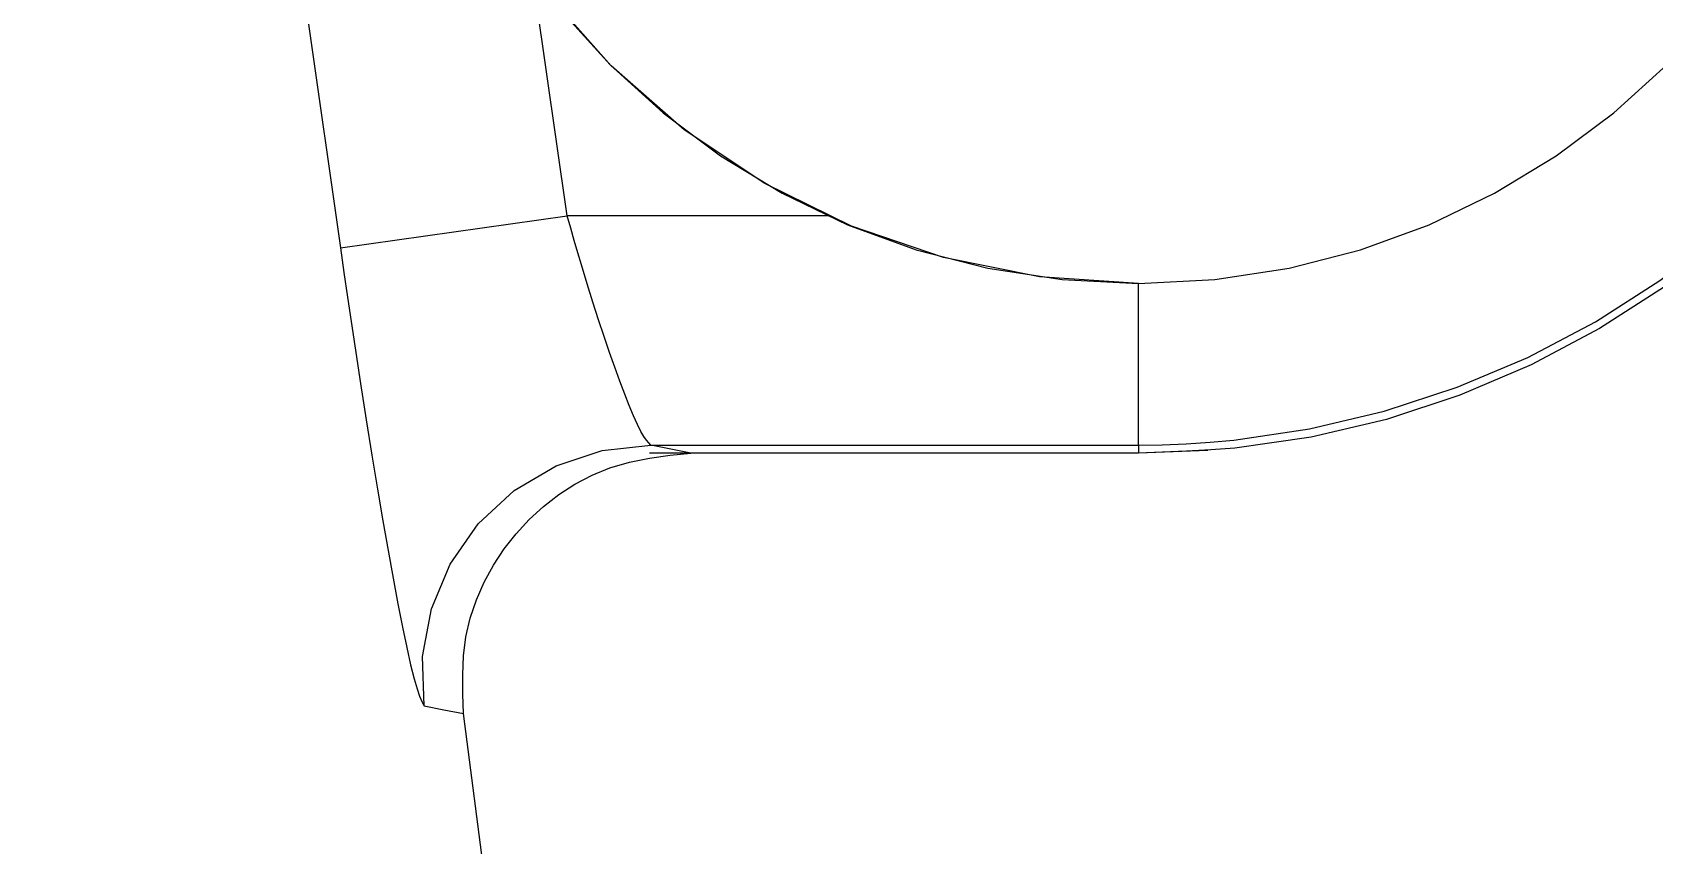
# Model space of a CAD drawing. Header units: millimetres. Extents: x 6886222 to 6919728, y 230959 to 276095.
# Drawn here: x 6905736.31 to 6905743.38, y 246075.86 to 246079.41 of the extents above; entities that cross this region are included whole.
import ezdxf
from ezdxf.xclip import XClip

# ---------------------------------------------------------------- set-up
doc = ezdxf.new("R2010")
doc.units = ezdxf.units.MM
doc.header["$LTSCALE"] = 100
doc.header["$XCLIPFRAME"] = 2
for name, color, linetype in [('BP', 7, 'Continuous'), ('U-84C-EX$0$FUR_욕실', 6, 'Continuous'), ('U-84C-EX$0$HAT', 8, 'Continuous'), ('Udw-301-L-TF$0$FUR_욕실', 6, 'Continuous'), ('Udw-301-L-TF$0$HAT', 8, 'Continuous'), ('Udw-301-L-TF$0$S-ELE', 4, 'Continuous')]:
    doc.layers.add(name, color=color, linetype=linetype)
pattern_1 = [(180, (1240, -8.002534741535783e-07), (-3.673940397442059e-14, -300), []), (270, (1240, -8.002534741535783e-07), (300, -5.510910596163089e-14), [])]

# ---------------------------------------------------------------- blocks, each defined once
blk = doc.blocks.new('Udw-301-L-TF$0$대변기')
blk.add_wipeout([(22.248608298916775, 172.54229225468282), (8.912240129661578, 147.74673581274521), (6.746381299798691, 136.34097785746314), (-8.955497072612427e-10, 1.8151808944821823e-08), (6.746382664171167, -136.3410556523654), (8.912241608199565, -147.7468135862157), (22.07549302254949, -172.28966274865297), (48.747550660268864, -190.92756923738682), (71.39276322773912, -195.00000842819884), (166.77579672746026, -195.00000795089045), (163.87437435093116, -199.59452123619815), (211.5587765112842, -201.08973657911383), (211.59313804550422, -201.59785586090618), (211.81060945487718, -202.63546709934212), (212.5078401897453, -203.59245027277075), (213.12226798591132, -203.98026161298094), (214.15380077133744, -204.1978558481386), (220.75350033782112, -204.19785581509552), (220.75350035014083, -206.35594522496513), (211.67910968791838, -206.3568792770726), (211.15613348268317, -206.39600097215737), (210.27034605067598, -206.67761218987903), (209.31045820655902, -207.42786300958107), (208.74576614588332, -208.40553728260954), (208.58557798573491, -209.0916460347495), (208.56074482875553, -209.45622105141592), (208.5658533075954, -265.02340329155413), (208.68307722652685, -265.02340329098297), (208.7812761336113, -265.75037914044697), (209.14569600205314, -266.6349992877383), (209.4393782819403, -267.03693782325877), (210.11484331313656, -267.62762274793863), (210.65720867247566, -267.91786482497037), (211.05456655855815, -268.02783602803447), (211.7542655276933, -268.12315947946877), (489.2877981967165, -268.123158092146), (490.3929016518151, -267.8618048901769), (490.86707477932805, -267.7119163465693), (491.45197025778884, -267.22265710638476), (492.00684567737414, -266.49543788948904), (492.2432263424108, -265.953260305668), (492.3375440533646, -265.58541350160203), (492.3925328413372, -264.9999778188767), (492.39251053762064, -209.47191992339413), (492.2743779328679, -208.61530925013972), (492.0527322005424, -208.03841531318994), (491.6452017566535, -207.41831274961794), (491.1753919319727, -206.97008934938174), (490.6571038551316, -206.6513735333208), (490.04775114333995, -206.44000339329148), (489.564363996324, -206.37647943353875), (489.28754875065107, -206.3559519392104), (294.6511313544637, -206.3559470726484), (294.6511313436125, -204.19785544542015), (299.3707712639998, -204.19785542175964), (299.9274144780235, -204.1415802114724), (300.81514351517774, -203.77207777511762), (301.1333402299189, -203.52623735578823), (301.5702185394424, -203.01348622016246), (301.80191783703924, -202.56725483027355), (301.9757068098556, -201.8642991092686), (301.9767461048772, -201.81423556641903), (356.76343714603064, -202.11461188703402), (409.6459330275077, -200.7317937357151), (451.0712075735588, -197.49087760745817), (521.7596907076584, -184.1269387870276), (558.8320421586301, -171.7704380243341), (607.5072059196381, -146.9271004879006), (640.3182392938724, -121.7236501044431), (666.3963113392575, -92.63537982517482), (682.861678851927, -64.8120860007532), (689.3650846206021, -48.844695699472595), (694.4618857304264, -30.578779049873788), (696.6826731048269, -17.299667591780462), (697.4621076330303, -8.646287178641273), (697.7008332995064, 0.017384032597874466), (696.0161711601265, 21.30950019290617), (691.2688451523378, 41.796509580543216), (683.3366473129057, 62.60208044512467), (669.0455356567358, 87.70644455344245), (652.7802364292402, 108.07148288175188), (630.6424582973253, 128.95876104430863), (599.0811908480251, 150.92869321198407), (558.1950606762435, 170.85274610758484), (516.937235549004, 184.2249471713934), (478.5997609603298, 192.50147163765666), (440.5805313404065, 197.3643056544521), (409.56480511056884, 199.55616448708247), (375.3283216283821, 200.68792907165675), (311.0923951757358, 200.70114825228893), (281.7216569744051, 200.8711733283542), (251.3461154796021, 200.75952777479222), (223.32944943835992, 200.37661834822427), (188.29429864440127, 199.9507822823582), (182.40479042165887, 198.15537901209063), (177.51850239349275, 194.76567814429143), (79.79591759140378, 194.999931322335), (40.70354579549267, 194.56680722579563), (37.246676655990356, 193.2270822084663), (37.24667669558663, 185.30834623197086)]).dxf.layer = 'Udw-301-L-TF$0$FUR_욕실'
at = {"layer": 'Udw-301-L-TF$0$FUR_욕실'}
for p, q in [((163.9036540336565, 139.2452866276271, 1.8768338292e-06), (164.0619238894033, 140.3432705146788, 1.8768338292e-06)), ((162.7666392498541, 139.2452866219373, 1.8768338292e-06), (163.9036540336565, 139.2452866276271, 1.8768338292e-06)), ((164.8928750409577, 139.105715276095, 1.8768338292e-06), (163.9036540336565, 139.2452866276271, 1.8768338292e-06)), ((161.4116293485895, 138.2453246920941, 1.8768338292e-06), (161.4116293450606, 138.9503410656089, 1.8768338292e-06)), ((161.1094215630765, 138.2217735951563, 1.8768338292e-06), (161.4116293487641, 138.2103410656091, 1.8768338292e-06)), ((163.5380445669543, 138.2453247027333, 1.8768338292e-06), (161.4116293485895, 138.2453246920941, 1.8768338292e-06)), ((161.4116293485895, 138.2453246920941, 1.8768338292e-06), (161.4116293487641, 138.2103538919255, 1.8768338292e-06)), ((161.4116293487641, 138.2103538919255, 1.8768338292e-06), (163.3646444628066, 138.2103539019226, 1.8768338292e-06)), ((161.4116293487641, 138.2103410656091, 1.8768338292e-06), (163.5444869313178, 138.2103410762811, 1.8768338292e-06)), ((163.3646444628066, 138.2103539019226, 1.8768338292e-06), (163.5380445669543, 138.2453247027333, 1.8768338292e-06))]:
    blk.add_line(p, q, dxfattribs=at)
at = {"layer": 'Udw-301-L-TF$0$FUR_욕실', "elevation": 1.8768338292e-06, "flags": 128}
blk.add_lwpolyline([(164.527660434851, 137.1077835115902), (164.4412051438594, 137.09037559649), (164.3556917263886, 137.0731571547585)], dxfattribs=at)
at = {"layer": 'Udw-301-L-TF$0$FUR_욕실'}
blk.add_circle((161.4116292245744, 142.2103410656091, 1.8768338292e-06), 3.259999999999878, dxfattribs=at)
for centre, radius, start, end in [((161.4116292328981, 142.2103410656091, 1.8768338292e-06), 3.25999999999999, 270.0000002866061, 90.00000028660615), ((163.5370849366154, 137.2452559245303, 1.8768338292e-06), 1.000069238615365, 352.0989385957626, 89.9450210300055)]:
    blk.add_arc(centre, radius, start, end, dxfattribs=at)
for points, knots in [([(161.3840819642028, -0.5896589345284156, 1.8768338292e-06), (161.4836703848523, 10.61836187567678, 1.8768338292e-06), (161.6827323977341, 33.02148031460092, 1.8768338292e-06), (163.2841282194204, 66.55210363393962, 1.8768338292e-06), (165.8607673313854, 99.91845484040277, 1.8768338292e-06), (169.4057475470363, 133.0639848389292, 1.8768338292e-06), (172.6358561782508, 154.9761389095165, 1.8768338292e-06), (174.2474244886544, 165.9085678599131, 1.8768338292e-06)], [0, 0, 0, 0, 0.2008995871446175, 0.4015675310875474, 0.6017769894246999, 0.8013182658581898, 1, 1, 1, 1]), ([(161.4116293087391, 146.2103282395183, 1.8768338292e-06), (160.9618434957192, 146.1661081083803, 1.8768338292e-06), (160.0622672976424, 146.0776673966084, 1.8768338292e-06), (158.8651939371666, 145.3882340772616, 1.8768338292e-06), (157.9549400338437, 144.3727352003261, 1.8768338292e-06), (157.4345825989549, 143.1052754275006, 1.8768338292e-06), (157.3626646623306, 141.7388794480139, 1.8768338292e-06), (157.7466447588995, 140.424995602114, 1.8768338292e-06), (158.5448678721878, 139.3114992255505, 1.8768338292e-06), (159.6650330587217, 138.529428792579, 1.8768338292e-06), (160.683149262466, 138.2336734551645, 1.8768338292e-06), (161.2712922404062, 138.2148462591631, 1.8768338292e-06), (161.4116293487641, 138.2103538919255, 1.8768338292e-06)], [0, 0, 0, 0, 0.1073714370536356, 0.2147439655298331, 0.3220704430517395, 0.4295336980960848, 0.536750115482043, 0.6441934942424906, 0.7516865979578748, 0.8589366889279778, 0.9663408084194388, 1, 1, 1, 1]), ([(161.4116293485895, 138.2453246920941, 1.8768338292e-06), (161.41160934859, 138.2453246921923, 1.8768338292e-06), (161.2726387151743, 138.2453253683198, 1.8768338292e-06), (160.6895946586592, 138.2752871611501, 1.8768338292e-06), (159.6805046564514, 138.5589258944019, 1.8768338292e-06), (158.5698705701034, 139.3375713003934, 1.8768338292e-06), (157.7785698857479, 140.4405442190618, 1.8768338292e-06), (157.3981167603342, 141.7431750204105, 1.8768338292e-06), (157.4693580884268, 143.0974805626956, 1.8768338292e-06), (157.9850954555004, 144.3537804388379, 1.8768338292e-06), (158.8875551079291, 145.3605022517786, 1.8768338292e-06), (160.0740400148679, 146.0438596973963, 1.8768338292e-06), (160.9657947890773, 146.1315276681999, 1.8768338292e-06), (161.4116293067309, 146.1753574391241, 1.8768338292e-06)], [0, 0, 0, 0, 4.839012669e-06, 0.0336240326829464, 0.1410778335324643, 0.2482759433466368, 0.3558492751764855, 0.4632787045761918, 0.5704190441967903, 0.6779633436682329, 0.7852452894674598, 0.8926329686680615, 1, 1, 1, 1]), ([(165.7468227047793, 145.0299057682405, 1.8768338292e-06), (165.6500638766556, 144.3702972524006, 1.8768338292e-06), (165.3604925920154, 142.3962790775458, 1.8768338292e-06), (165.0797853387958, 140.4209786976262, 1.8768338292e-06), (164.8928750409577, 139.105715276095, 1.8768338292e-06)], [0, 0, 0, 0, 0.3341451078016448, 0.9999999999999998, 0.9999999999999998, 0.9999999999999998, 0.9999999999999998]), ([(163.5380445669543, 138.2453247027333, 1.8768338292e-06), (163.5508284845346, 138.2574292173413, 1.8768338292e-06), (163.5765195317035, 138.2817549104384, 1.8768338292e-06), (163.6505699524823, 138.4560234377404, 1.8768338292e-06), (163.7411528451266, 138.7098474130325, 1.8768338292e-06), (163.8298563474891, 138.9887690417945, 1.8768338292e-06), (163.8829744730683, 139.173405363681, 1.8768338292e-06), (163.9036540336565, 139.2452866276271, 1.8768338292e-06)], [0, 0, 0, 0, 0.2108710013570652, 0.4237743873026269, 0.6402348323958112, 0.8599388532740372, 1, 1, 1, 1]), ([(164.8928750409577, 139.105715276095, 1.8768338292e-06), (164.8722235405476, 138.9621391808414, 1.8768338292e-06), (164.8192045345131, 138.5935334277256, 1.8768338292e-06), (164.7302998661507, 138.0344001583671, 1.8768338292e-06), (164.639660783967, 137.5266037764304, 1.8768338292e-06), (164.5658070830214, 137.1795261112911, 1.8768338292e-06), (164.540380960585, 137.1317070705281, 1.8768338292e-06), (164.527660434851, 137.1077835115902, 1.8768338292e-06)], [0, 0, 0, 0, 0.1388732486399972, 0.3565320418577944, 0.5719968923929921, 0.7858727944699812, 0.9999999999999998, 0.9999999999999998, 0.9999999999999998, 0.9999999999999998]), ([(164.3556917263886, 137.0731571547585, 1.8768338292e-06), (164.3602156662746, 137.1859247902103, 1.8768338292e-06), (164.3692635603584, 137.4114604182341, 1.8768338292e-06), (164.2398378334365, 137.731837500929, 1.8768338292e-06), (164.0198611735177, 137.9901765735285, 1.8768338292e-06), (163.7173929904748, 138.1734506164048, 1.8768338292e-06), (163.4847830471117, 138.1977854342185, 1.8768338292e-06), (163.3646444628066, 138.2103539019226, 1.8768338292e-06)], [0, 0, 0, 0, 0.1972615711304311, 0.3945237669662235, 0.5917876886087261, 0.7891661531022641, 1, 1, 1, 1]), ([(154.8365963326905, -0.5896589672865957, 1.8768338292e-06), (154.9496867682246, 10.89147643692013, 1.8768338292e-06), (155.1758676364625, 33.85374695771316, 1.8768338292e-06), (157.0415758723066, 68.30825663352334, 1.8768338292e-06), (159.9315196460411, 102.7472440386809, 1.8768338292e-06), (162.8809677366844, 125.6311864037452, 1.8768338292e-06), (164.3556917263886, 137.0731571547585, 1.8768338292e-06)], [0, 0, 0, 0, 0.2494035876362624, 0.4988071690245939, 0.7494035939632093, 1, 1, 1, 1])]:
    blk.add_open_spline(points, degree=3, knots=knots, dxfattribs=at)
blk = doc.blocks.new('Udw-301-L-TF$0$A$Ce93e362f')
at = {"layer": 'Udw-301-L-TF$0$HAT'}
h = blk.add_hatch(dxfattribs=at)
h.set_pattern_fill('_USER', color=256, scale=300, angle=180, double=1, pattern_type=0)
h.set_pattern_definition(pattern_1)
h.paths.add_polyline_path([(1439.999993004998, 1450.000000802713), (-1.818989403545856e-12, 1450.000000802713), (1.818989403545856e-12, 0), (1439.999993005002, 0)])
at = {"layer": 'Udw-301-L-TF$0$FUR_욕실', "xscale": -1}
blk.add_blockref('Udw-301-L-TF$0$대변기', (1569.488053180296, 399.9901308281896), dxfattribs=at)
blk = doc.blocks.new('Udw-301-L-TF$0$S-CEN')
at = {"layer": 'Udw-301-L-TF$0$S-ELE'}
h = blk.add_hatch(dxfattribs=at)
h.set_pattern_fill('DOTS', color=256, scale=50, angle=-90.00000000000001)
h.set_pattern_definition([(270, (7425.000000006301, 8642.500000000524), (79.375, -39.68750000000001), [0, -79.375])])
h.paths.add_polyline_path([(1870, 6475), (1870, 4205), (200, 4205), (200, 6474.999999999971)])
blk = doc.blocks.new('Udw-301-L-TF', base_point=(-290, 0))
at = {"layer": 'Udw-301-L-TF$0$FUR_욕실'}
blk.add_blockref('Udw-301-L-TF$0$A$Ce93e362f', (-2125, -3029.999999999825), dxfattribs=at)
at = {"layer": 'Udw-301-L-TF$0$S-ELE', "xscale": -1}
blk.add_blockref('Udw-301-L-TF$0$S-CEN', (-290, -7269.999999999904), dxfattribs=at)
blk = doc.blocks.new('U-84C-EX$0$대변기')
blk.add_wipeout([(22.248608298916775, 172.54229225468282), (8.912240129661578, 147.74673581274521), (6.746381299798691, 136.34097785746314), (-8.955497072612427e-10, 1.8151808944821823e-08), (6.746382664171167, -136.3410556523654), (8.912241608199565, -147.7468135862157), (22.07549302254949, -172.28966274865297), (48.747550660268864, -190.92756923738682), (71.39276322773912, -195.00000842819884), (166.77579672746026, -195.00000795089045), (163.87437435093116, -199.59452123619815), (211.5587765112842, -201.08973657911383), (211.59313804550422, -201.59785586090618), (211.81060945487718, -202.63546709934212), (212.5078401897453, -203.59245027277075), (213.12226798591132, -203.98026161298094), (214.15380077133744, -204.1978558481386), (220.75350033782112, -204.19785581509552), (220.75350035014083, -206.35594522496513), (211.67910968791838, -206.3568792770726), (211.15613348268317, -206.39600097215737), (210.27034605067598, -206.67761218987903), (209.31045820655902, -207.42786300958107), (208.74576614588332, -208.40553728260954), (208.58557798573491, -209.0916460347495), (208.56074482875553, -209.45622105141592), (208.5658533075954, -265.02340329155413), (208.68307722652685, -265.02340329098297), (208.7812761336113, -265.75037914044697), (209.14569600205314, -266.6349992877383), (209.4393782819403, -267.03693782325877), (210.11484331313656, -267.62762274793863), (210.65720867247566, -267.91786482497037), (211.05456655855815, -268.02783602803447), (211.7542655276933, -268.12315947946877), (489.2877981967165, -268.123158092146), (490.3929016518151, -267.8618048901769), (490.86707477932805, -267.7119163465693), (491.45197025778884, -267.22265710638476), (492.00684567737414, -266.49543788948904), (492.2432263424108, -265.953260305668), (492.3375440533646, -265.58541350160203), (492.3925328413372, -264.9999778188767), (492.39251053762064, -209.47191992339413), (492.2743779328679, -208.61530925013972), (492.0527322005424, -208.03841531318994), (491.6452017566535, -207.41831274961794), (491.1753919319727, -206.97008934938174), (490.6571038551316, -206.6513735333208), (490.04775114333995, -206.44000339329148), (489.564363996324, -206.37647943353875), (489.28754875065107, -206.3559519392104), (294.6511313544637, -206.3559470726484), (294.6511313436125, -204.19785544542015), (299.3707712639998, -204.19785542175964), (299.9274144780235, -204.1415802114724), (300.81514351517774, -203.77207777511762), (301.1333402299189, -203.52623735578823), (301.5702185394424, -203.01348622016246), (301.80191783703924, -202.56725483027355), (301.9757068098556, -201.8642991092686), (301.9767461048772, -201.81423556641903), (356.76343714603064, -202.11461188703402), (409.6459330275077, -200.7317937357151), (451.0712075735588, -197.49087760745817), (521.7596907076584, -184.1269387870276), (558.8320421586301, -171.7704380243341), (607.5072059196381, -146.9271004879006), (640.3182392938724, -121.7236501044431), (666.3963113392575, -92.63537982517482), (682.861678851927, -64.8120860007532), (689.3650846206021, -48.844695699472595), (694.4618857304264, -30.578779049873788), (696.6826731048269, -17.299667591780462), (697.4621076330303, -8.646287178641273), (697.7008332995064, 0.017384032597874466), (696.0161711601265, 21.30950019290617), (691.2688451523378, 41.796509580543216), (683.3366473129057, 62.60208044512467), (669.0455356567358, 87.70644455344245), (652.7802364292402, 108.07148288175188), (630.6424582973253, 128.95876104430863), (599.0811908480251, 150.92869321198407), (558.1950606762435, 170.85274610758484), (516.937235549004, 184.2249471713934), (478.5997609603298, 192.50147163765666), (440.5805313404065, 197.3643056544521), (409.56480511056884, 199.55616448708247), (375.3283216283821, 200.68792907165675), (311.0923951757358, 200.70114825228893), (281.7216569744051, 200.8711733283542), (251.3461154796021, 200.75952777479222), (223.32944943835992, 200.37661834822427), (188.29429864440127, 199.9507822823582), (182.40479042165887, 198.15537901209063), (177.51850239349275, 194.76567814429143), (79.79591759140378, 194.999931322335), (40.70354579549267, 194.56680722579563), (37.246676655990356, 193.2270822084663), (37.24667669558663, 185.30834623197086)]).dxf.layer = 'U-84C-EX$0$FUR_욕실'
blk = doc.blocks.new('U-84C-EX$0$A$Ce93e362f')
at = {"layer": 'U-84C-EX$0$HAT'}
h = blk.add_hatch(dxfattribs=at)
h.set_pattern_fill('_USER', color=256, scale=300, angle=180, double=1, pattern_type=0)
h.set_pattern_definition(pattern_1)
h.paths.add_polyline_path([(1439.999993004998, 1450.000000802713), (-1.818989403545856e-12, 1450.000000802713), (1.818989403545856e-12, 0), (1439.999993005002, 0)])
at = {"layer": 'U-84C-EX$0$FUR_욕실', "xscale": -1}
blk.add_blockref('U-84C-EX$0$대변기', (1569.488053180296, 399.9901308281896), dxfattribs=at)
blk = doc.blocks.new('U-84C-EX')
at = {"layer": 'U-84C-EX$0$FUR_욕실', "xscale": -1}
blk.add_blockref('U-84C-EX$0$A$Ce93e362f', (1835, -3029.999999999825), dxfattribs=at)

msp = doc.modelspace()

# ---------------------------------------------------------------- block references
at = {"layer": 'BP'}
ref = msp.add_blockref('Udw-301-L-TF', (6906168.055980794, 248569.3772858971), dxfattribs=at)
XClip(ref).set_block_clipping_path([(310.00000000279397, -7769.802130179305), (-889.999999997206, -7770.197869820287), (-889.999999997206, 325.000000001397), (310.00000000279397, 325.000000001397)])

# ---------------------------------------------------------------- next in the draw order: block references
ref = msp.add_blockref('U-84C-EX', (6906168.055980794, 248569.3772858971), dxfattribs=dict(at, xscale=-1))
XClip(ref).set_block_clipping_path([(17025.000000002794, -7770.197869820287), (17025.000000002794, 3020.00000000032), (4145.797899627127, 3020.00000000032), (4145.797899628058, 325.000000001397), (599.999999997206, 325.000000001397), (599.999999997206, -7770.197869820287)])

doc.saveas('drawing.dxf')
